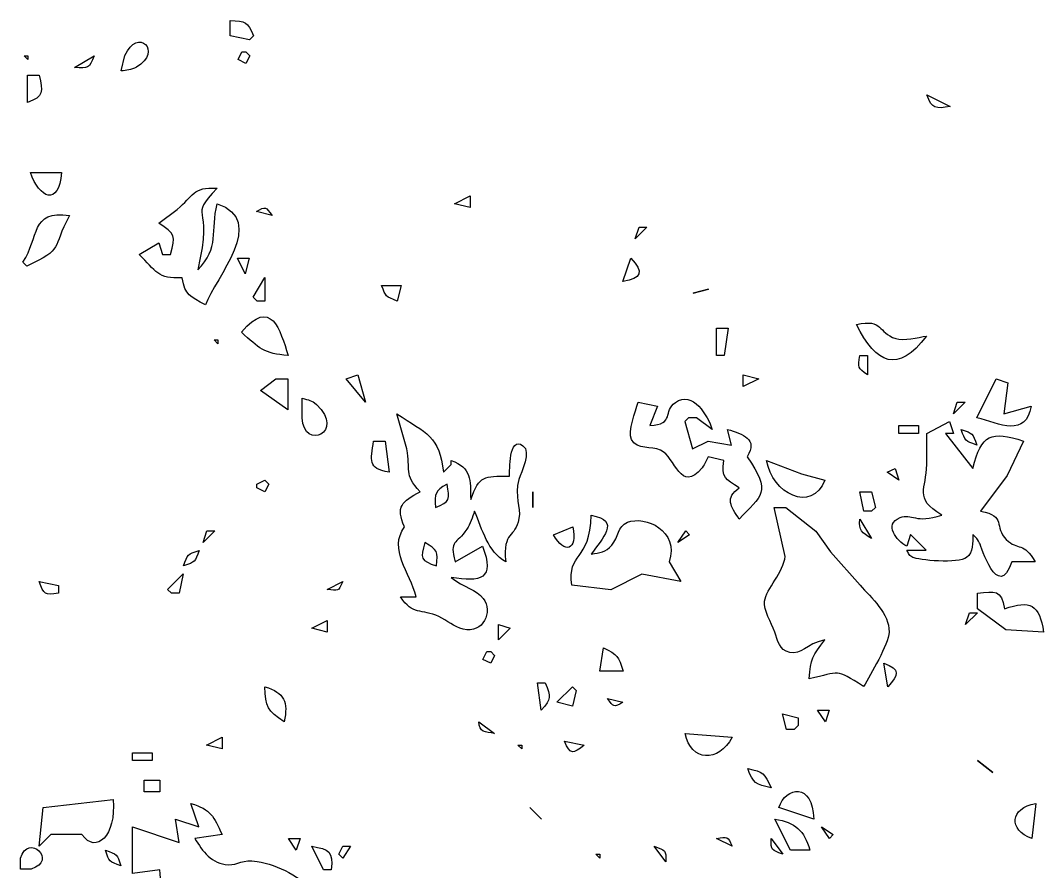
# Model space of a CAD drawing. Header units: centimetres. Extents: x -10.8 to 7.5, y -7.5 to 7.5.
# Drawn here: x -4.4 to -2.58, y 2.501 to 4.022 of the extents above; entities that cross this region are included whole.
import ezdxf

# ---------------------------------------------------------------- set-up
doc = ezdxf.new("R2010")
doc.units = ezdxf.units.CM
doc.header["$MEASUREMENT"] = 0
doc.layers.add('Layer 1', color=7, linetype='Continuous')

msp = doc.modelspace()

# ---------------------------------------------------------------- linework, layer by layer
at = {"layer": 'Layer 1'}
for points, knots in [([(-4.19292, 3.93873), (-4.14427, 3.96608), (-4.19111, 4.0118), (-4.21331, 3.95905), (-4.21331, 3.95905), (-4.21331, 3.95905), (-4.22034, 3.93163), (-4.22034, 3.93163), (-4.22034, 3.93163), (-4.20997, 3.9333), (-4.20273, 3.93323), (-4.19292, 3.93873)], [0, 0, 0, 0, 0.25, 0.25, 0.25, 0.25, 0.5, 0.5, 0.5, 0.5, 1, 1, 1, 1]), ([(-4.02528, 4.02211), (-4.02528, 4.02211), (-4.02528, 3.99427), (-4.02528, 3.99427), (-4.02528, 3.99427), (-4.02528, 3.99427), (-3.99048, 3.98731), (-3.99048, 3.98731), (-3.99048, 3.98731), (-3.99048, 3.98731), (-3.98352, 3.99427), (-3.98352, 3.99427), (-3.98352, 3.99427), (-3.99403, 4.02051), (-3.99779, 4.01995), (-4.02528, 4.02211)], [0, 0, 0, 0, 0.2, 0.2, 0.2, 0.2, 0.4, 0.4, 0.4, 0.4, 0.6, 0.6, 0.6, 0.6, 1, 1, 1, 1]), ([(-4.39373, 3.95892), (-4.39373, 3.95892), (-4.38677, 3.95196), (-4.38677, 3.95196), (-4.38677, 3.95196), (-4.38677, 3.95196), (-4.38677, 3.95892), (-4.38677, 3.95892), (-4.38677, 3.95892), (-4.38677, 3.95892), (-4.39373, 3.95892), (-4.39373, 3.95892)], [0, 0, 0, 0, 0.25, 0.25, 0.25, 0.25, 0.5, 0.5, 0.5, 0.5, 1, 1, 1, 1]), ([(-4.30326, 3.93805), (-4.27925, 3.93617), (-4.27688, 3.93596), (-4.26846, 3.95893), (-4.26846, 3.95893), (-4.26846, 3.95893), (-4.30326, 3.93805), (-4.30326, 3.93805)], [0, 0, 0, 0, 0.3333333, 0.3333333, 0.3333333, 0.3333333, 1, 1, 1, 1]), ([(-4.00406, 3.96588), (-4.00406, 3.96588), (-4.01102, 3.95196), (-4.01102, 3.95196), (-4.01102, 3.95196), (-4.01102, 3.95196), (-3.9971, 3.945), (-3.9971, 3.945), (-3.9971, 3.945), (-3.9971, 3.945), (-3.99014, 3.95892), (-3.99014, 3.95892), (-3.99014, 3.95892), (-3.99014, 3.95892), (-3.9971, 3.96588), (-3.9971, 3.96588), (-3.9971, 3.96588), (-3.9971, 3.96588), (-4.00406, 3.96588), (-4.00406, 3.96588)], [0, 0, 0, 0, 0.1666667, 0.1666667, 0.1666667, 0.1666667, 0.3333333, 0.3333333, 0.3333333, 0.3333333, 0.5, 0.5, 0.5, 0.5, 0.6666667, 0.6666667, 0.6666667, 0.6666667, 1, 1, 1, 1]), ([(-4.38747, 3.92403), (-4.38747, 3.92403), (-4.38747, 3.87531), (-4.38747, 3.87531), (-4.38747, 3.87531), (-4.35761, 3.88582), (-4.36054, 3.89535), (-4.36659, 3.92403), (-4.36659, 3.92403), (-4.36659, 3.92403), (-4.38747, 3.92403), (-4.38747, 3.92403)], [0, 0, 0, 0, 0.25, 0.25, 0.25, 0.25, 0.5, 0.5, 0.5, 0.5, 1, 1, 1, 1]), ([(-2.77981, 3.88923), (-2.77041, 3.86334), (-2.76408, 3.86383), (-2.73805, 3.86835), (-2.73805, 3.86835), (-2.73805, 3.86835), (-2.77981, 3.88923), (-2.77981, 3.88923)], [0, 0, 0, 0, 0.3333333, 0.3333333, 0.3333333, 0.3333333, 1, 1, 1, 1]), ([(-4.38242, 3.75), (-4.3662, 3.70379), (-4.33175, 3.68917), (-4.32674, 3.75), (-4.32674, 3.75), (-4.32674, 3.75), (-4.38242, 3.75), (-4.38242, 3.75)], [0, 0, 0, 0, 0.3333333, 0.3333333, 0.3333333, 0.3333333, 1, 1, 1, 1]), ([(-4.11975, 3.68409), (-4.11975, 3.68409), (-4.15288, 3.65952), (-4.15288, 3.65952), (-4.15288, 3.65952), (-4.12351, 3.64052), (-4.12198, 3.63746), (-4.132, 3.60384), (-4.132, 3.60384), (-4.132, 3.60384), (-4.14592, 3.60385), (-4.14592, 3.60385), (-4.14592, 3.60385), (-4.14592, 3.60385), (-4.15288, 3.62473), (-4.15288, 3.62473), (-4.15288, 3.62473), (-4.15288, 3.62473), (-4.18768, 3.60385), (-4.18768, 3.60385), (-4.18768, 3.60385), (-4.15831, 3.57392), (-4.15434, 3.55931), (-4.11113, 3.56209), (-4.11113, 3.56209), (-4.1057, 3.53015), (-4.09686, 3.52868), (-4.06937, 3.51337), (-4.06937, 3.51337), (-4.05121, 3.56209), (-3.95802, 3.66502), (-4.04849, 3.69431), (-4.04849, 3.69431), (-4.06032, 3.64511), (-4.04348, 3.61629), (-4.08329, 3.576), (-4.08329, 3.576), (-4.05343, 3.70099), (-4.10312, 3.66459), (-4.04849, 3.72215), (-4.04849, 3.72215), (-4.09282, 3.72472), (-4.09066, 3.70844), (-4.11975, 3.68408), (-4.11975, 3.68408), (-4.11975, 3.68408), (-4.11975, 3.68409), (-4.11975, 3.68409)], [0, 0, 0, 0, 0.0769231, 0.0769231, 0.0769231, 0.0769231, 0.1538462, 0.1538462, 0.1538462, 0.1538462, 0.2307692, 0.2307692, 0.2307692, 0.2307692, 0.3076923, 0.3076923, 0.3076923, 0.3076923, 0.3846154, 0.3846154, 0.3846154, 0.3846154, 0.4615385, 0.4615385, 0.4615385, 0.4615385, 0.5384615, 0.5384615, 0.5384615, 0.5384615, 0.6153846, 0.6153846, 0.6153846, 0.6153846, 0.6923077, 0.6923077, 0.6923077, 0.6923077, 0.7692308, 0.7692308, 0.7692308, 0.7692308, 0.8461538, 0.8461538, 0.8461538, 0.8461538, 1, 1, 1, 1]), ([(-3.6239, 3.69432), (-3.6239, 3.69432), (-3.59606, 3.68736), (-3.59606, 3.68736), (-3.59606, 3.68736), (-3.59606, 3.68736), (-3.59606, 3.70824), (-3.59606, 3.70824), (-3.59606, 3.70824), (-3.59606, 3.70824), (-3.6239, 3.69432), (-3.6239, 3.69432)], [0, 0, 0, 0, 0.25, 0.25, 0.25, 0.25, 0.5, 0.5, 0.5, 0.5, 1, 1, 1, 1]), ([(-4.39568, 3.58993), (-4.39568, 3.58993), (-4.38872, 3.58297), (-4.38872, 3.58297), (-4.38872, 3.58297), (-4.32059, 3.61422), (-4.34592, 3.61262), (-4.31217, 3.67344), (-4.31217, 3.67344), (-4.38281, 3.68325), (-4.36625, 3.63356), (-4.39568, 3.58993)], [0, 0, 0, 0, 0.25, 0.25, 0.25, 0.25, 0.5, 0.5, 0.5, 0.5, 1, 1, 1, 1]), ([(-3.97822, 3.6804), (-3.97822, 3.6804), (-3.95038, 3.67344), (-3.95038, 3.67344), (-3.95038, 3.67344), (-3.96145, 3.68917), (-3.96138, 3.69007), (-3.97822, 3.6804)], [0, 0, 0, 0, 0.3333333, 0.3333333, 0.3333333, 0.3333333, 1, 1, 1, 1]), ([(-3.29428, 3.65272), (-3.29428, 3.65272), (-3.30124, 3.63184), (-3.30124, 3.63184), (-3.30124, 3.63184), (-3.30124, 3.63184), (-3.28036, 3.65272), (-3.28036, 3.65272), (-3.28036, 3.65272), (-3.28036, 3.65272), (-3.29428, 3.65272), (-3.29428, 3.65272)], [0, 0, 0, 0, 0.25, 0.25, 0.25, 0.25, 0.5, 0.5, 0.5, 0.5, 1, 1, 1, 1]), ([(-4.01204, 3.59707), (-4.01204, 3.59707), (-3.99812, 3.56923), (-3.99812, 3.56923), (-3.99812, 3.56923), (-3.99812, 3.56923), (-3.99116, 3.59707), (-3.99116, 3.59707), (-3.99116, 3.59707), (-3.99116, 3.59707), (-4.01204, 3.59707), (-4.01204, 3.59707)], [0, 0, 0, 0, 0.25, 0.25, 0.25, 0.25, 0.5, 0.5, 0.5, 0.5, 1, 1, 1, 1]), ([(-3.32305, 3.55531), (-3.28957, 3.56123), (-3.28512, 3.57194), (-3.30913, 3.59707), (-3.30913, 3.59707), (-3.30913, 3.59707), (-3.32305, 3.55531), (-3.32305, 3.55531)], [0, 0, 0, 0, 0.3333333, 0.3333333, 0.3333333, 0.3333333, 1, 1, 1, 1]), ([(-3.98408, 3.52747), (-3.98408, 3.52747), (-3.97712, 3.52051), (-3.97712, 3.52051), (-3.97712, 3.52051), (-3.97712, 3.52051), (-3.96321, 3.52051), (-3.96321, 3.52051), (-3.96321, 3.52051), (-3.96321, 3.52051), (-3.96321, 3.56227), (-3.96321, 3.56227), (-3.96321, 3.56227), (-3.96321, 3.56227), (-3.98409, 3.52747), (-3.98409, 3.52747), (-3.98409, 3.52747), (-3.98409, 3.52747), (-3.98408, 3.52747), (-3.98408, 3.52747)], [0, 0, 0, 0, 0.1666667, 0.1666667, 0.1666667, 0.1666667, 0.3333333, 0.3333333, 0.3333333, 0.3333333, 0.5, 0.5, 0.5, 0.5, 0.6666667, 0.6666667, 0.6666667, 0.6666667, 1, 1, 1, 1]), ([(-3.75448, 3.54835), (-3.74696, 3.5274), (-3.74724, 3.52879), (-3.72664, 3.52051), (-3.72664, 3.52051), (-3.72664, 3.52051), (-3.71968, 3.54835), (-3.71968, 3.54835), (-3.71968, 3.54835), (-3.71968, 3.54835), (-3.75448, 3.54835), (-3.75448, 3.54835)], [0, 0, 0, 0, 0.25, 0.25, 0.25, 0.25, 0.5, 0.5, 0.5, 0.5, 1, 1, 1, 1]), ([(-3.19772, 3.53443), (-3.19772, 3.53443), (-3.16988, 3.54139), (-3.16988, 3.54139), (-3.16988, 3.54139), (-3.16988, 3.54139), (-3.19772, 3.53443), (-3.19772, 3.53443)], [0, 0, 0, 0, 0.3333333, 0.3333333, 0.3333333, 0.3333333, 1, 1, 1, 1]), ([(-4.00508, 3.46484), (-3.97341, 3.43617), (-3.96492, 3.42621), (-3.92157, 3.42308), (-3.92157, 3.42308), (-3.93598, 3.46922), (-3.95129, 3.52775), (-4.00508, 3.46484)], [0, 0, 0, 0, 0.3333333, 0.3333333, 0.3333333, 0.3333333, 1, 1, 1, 1]), ([(-2.83531, 3.45329), (-2.86844, 3.46463), (-2.85661, 3.48878), (-2.90553, 3.47876), (-2.90553, 3.47876), (-2.87011, 3.40729), (-2.83176, 3.38996), (-2.78027, 3.45788), (-2.78027, 3.45788), (-2.79565, 3.45558), (-2.82126, 3.44848), (-2.83532, 3.45329), (-2.83532, 3.45329), (-2.83532, 3.45329), (-2.83531, 3.45329), (-2.83531, 3.45329)], [0, 0, 0, 0, 0.2, 0.2, 0.2, 0.2, 0.4, 0.4, 0.4, 0.4, 0.6, 0.6, 0.6, 0.6, 1, 1, 1, 1]), ([(-3.15601, 3.4718), (-3.15601, 3.4718), (-3.15601, 3.42308), (-3.15601, 3.42308), (-3.15601, 3.42308), (-3.15601, 3.42308), (-3.14209, 3.42308), (-3.14209, 3.42308), (-3.14209, 3.42308), (-3.14209, 3.42308), (-3.13513, 3.4718), (-3.13513, 3.4718), (-3.13513, 3.4718), (-3.13513, 3.4718), (-3.15601, 3.4718), (-3.15601, 3.4718)], [0, 0, 0, 0, 0.2, 0.2, 0.2, 0.2, 0.4, 0.4, 0.4, 0.4, 0.6, 0.6, 0.6, 0.6, 1, 1, 1, 1]), ([(-4.05399, 3.45092), (-4.05399, 3.45092), (-4.04703, 3.44396), (-4.04703, 3.44396), (-4.04703, 3.44396), (-4.04703, 3.44396), (-4.04703, 3.45092), (-4.04703, 3.45092), (-4.04703, 3.45092), (-4.04703, 3.45092), (-4.05399, 3.45092), (-4.05399, 3.45092)], [0, 0, 0, 0, 0.25, 0.25, 0.25, 0.25, 0.5, 0.5, 0.5, 0.5, 1, 1, 1, 1]), ([(-2.89979, 3.42308), (-2.90271, 3.40109), (-2.90431, 3.40109), (-2.88587, 3.38828), (-2.88587, 3.38828), (-2.88587, 3.38828), (-2.88587, 3.42308), (-2.88587, 3.42308), (-2.88587, 3.42308), (-2.88587, 3.42308), (-2.89979, 3.42308), (-2.89979, 3.42308)], [0, 0, 0, 0, 0.25, 0.25, 0.25, 0.25, 0.5, 0.5, 0.5, 0.5, 1, 1, 1, 1]), ([(-3.81794, 3.38141), (-3.81794, 3.38141), (-3.78314, 3.33965), (-3.78314, 3.33965), (-3.78314, 3.33965), (-3.78314, 3.33965), (-3.79706, 3.38837), (-3.79706, 3.38837), (-3.79706, 3.38837), (-3.79706, 3.38837), (-3.81794, 3.38141), (-3.81794, 3.38141)], [0, 0, 0, 0, 0.25, 0.25, 0.25, 0.25, 0.5, 0.5, 0.5, 0.5, 1, 1, 1, 1]), ([(-3.10808, 3.38837), (-3.10808, 3.38837), (-3.10808, 3.36749), (-3.10808, 3.36749), (-3.10808, 3.36749), (-3.10808, 3.36749), (-3.08024, 3.38141), (-3.08024, 3.38141), (-3.08024, 3.38141), (-3.08024, 3.38141), (-3.10808, 3.38837), (-3.10808, 3.38837)], [0, 0, 0, 0, 0.25, 0.25, 0.25, 0.25, 0.5, 0.5, 0.5, 0.5, 1, 1, 1, 1]), ([(-3.94326, 3.38141), (-3.94326, 3.38141), (-3.9711, 3.36053), (-3.9711, 3.36053), (-3.9711, 3.36053), (-3.9711, 3.36053), (-3.92238, 3.32573), (-3.92238, 3.32573), (-3.92238, 3.32573), (-3.92238, 3.32573), (-3.92238, 3.38141), (-3.92238, 3.38141), (-3.92238, 3.38141), (-3.92238, 3.38141), (-3.94326, 3.38141), (-3.94326, 3.38141)], [0, 0, 0, 0, 0.2, 0.2, 0.2, 0.2, 0.4, 0.4, 0.4, 0.4, 0.6, 0.6, 0.6, 0.6, 1, 1, 1, 1]), ([(-2.65579, 3.38141), (-2.65579, 3.38141), (-2.69059, 3.31182), (-2.69059, 3.31182), (-2.69059, 3.31182), (-2.64939, 3.30089), (-2.60283, 3.27647), (-2.59316, 3.3327), (-2.59316, 3.3327), (-2.59316, 3.3327), (-2.64188, 3.31878), (-2.64188, 3.31878), (-2.64188, 3.31878), (-2.64188, 3.31878), (-2.63492, 3.37446), (-2.63492, 3.37446), (-2.63492, 3.37446), (-2.63492, 3.37446), (-2.6558, 3.38142), (-2.6558, 3.38142), (-2.6558, 3.38142), (-2.6558, 3.38142), (-2.65579, 3.38141), (-2.65579, 3.38141)], [0, 0, 0, 0, 0.1428571, 0.1428571, 0.1428571, 0.1428571, 0.2857143, 0.2857143, 0.2857143, 0.2857143, 0.4285714, 0.4285714, 0.4285714, 0.4285714, 0.5714286, 0.5714286, 0.5714286, 0.5714286, 0.7142857, 0.7142857, 0.7142857, 0.7142857, 1, 1, 1, 1]), ([(-3.22929, 3.33938), (-3.25177, 3.3231), (-3.22971, 3.30041), (-3.27515, 3.2979), (-3.27515, 3.2979), (-3.27515, 3.2979), (-3.26123, 3.3327), (-3.26123, 3.3327), (-3.26123, 3.3327), (-3.26123, 3.3327), (-3.29603, 3.33966), (-3.29603, 3.33966), (-3.29603, 3.33966), (-3.30021, 3.32344), (-3.31503, 3.28705), (-3.30779, 3.27306), (-3.30779, 3.27306), (-3.29749, 3.25323), (-3.27223, 3.26179), (-3.25573, 3.25406), (-3.25573, 3.25406), (-3.22908, 3.24153), (-3.22024, 3.17507), (-3.18147, 3.22239), (-3.18147, 3.22239), (-3.17521, 3.23005), (-3.17458, 3.2345), (-3.17075, 3.24222), (-3.17075, 3.24222), (-3.17075, 3.24222), (-3.14291, 3.23526), (-3.14291, 3.23526), (-3.14291, 3.23526), (-3.14681, 3.20429), (-3.14047, 3.20255), (-3.11507, 3.18654), (-3.11507, 3.18654), (-3.14096, 3.16845), (-3.13052, 3.15327), (-3.11507, 3.13086), (-3.11507, 3.13086), (-3.07568, 3.17234), (-3.05619, 3.17846), (-3.10115, 3.24221), (-3.10115, 3.24221), (-3.08062, 3.27402), (-3.10881, 3.28278), (-3.13595, 3.29093), (-3.13595, 3.29093), (-3.13595, 3.29093), (-3.12899, 3.26309), (-3.12899, 3.26309), (-3.12899, 3.26309), (-3.12899, 3.26309), (-3.17075, 3.27005), (-3.17075, 3.27005), (-3.17075, 3.27005), (-3.17075, 3.27005), (-3.19859, 3.25613), (-3.19859, 3.25613), (-3.19859, 3.25613), (-3.19859, 3.25613), (-3.21251, 3.30485), (-3.21251, 3.30485), (-3.21251, 3.30485), (-3.21251, 3.30485), (-3.20555, 3.31181), (-3.20555, 3.31181), (-3.20555, 3.31181), (-3.20555, 3.31181), (-3.19165, 3.31182), (-3.19165, 3.31182), (-3.19165, 3.31182), (-3.19165, 3.31182), (-3.16381, 3.29094), (-3.16381, 3.29094), (-3.16381, 3.29094), (-3.17063, 3.31467), (-3.19826, 3.36186), (-3.2293, 3.33938), (-3.2293, 3.33938), (-3.2293, 3.33938), (-3.22929, 3.33938), (-3.22929, 3.33938)], [0, 0, 0, 0, 0.0454545, 0.0454545, 0.0454545, 0.0454545, 0.0909091, 0.0909091, 0.0909091, 0.0909091, 0.1363636, 0.1363636, 0.1363636, 0.1363636, 0.1818182, 0.1818182, 0.1818182, 0.1818182, 0.2272727, 0.2272727, 0.2272727, 0.2272727, 0.2727273, 0.2727273, 0.2727273, 0.2727273, 0.3181818, 0.3181818, 0.3181818, 0.3181818, 0.3636364, 0.3636364, 0.3636364, 0.3636364, 0.4090909, 0.4090909, 0.4090909, 0.4090909, 0.4545455, 0.4545455, 0.4545455, 0.4545455, 0.5, 0.5, 0.5, 0.5, 0.5454545, 0.5454545, 0.5454545, 0.5454545, 0.5909091, 0.5909091, 0.5909091, 0.5909091, 0.6363636, 0.6363636, 0.6363636, 0.6363636, 0.6818182, 0.6818182, 0.6818182, 0.6818182, 0.7272727, 0.7272727, 0.7272727, 0.7272727, 0.7727273, 0.7727273, 0.7727273, 0.7727273, 0.8181818, 0.8181818, 0.8181818, 0.8181818, 0.8636364, 0.8636364, 0.8636364, 0.8636364, 0.9090909, 0.9090909, 0.9090909, 0.9090909, 1, 1, 1, 1]), ([(-3.89621, 3.31196), (-3.89412, 3.25176), (-3.81771, 3.28628), (-3.87109, 3.33555), (-3.87109, 3.33555), (-3.88, 3.34369), (-3.88431, 3.34327), (-3.89621, 3.34662), (-3.89621, 3.34662), (-3.89621, 3.34662), (-3.89621, 3.31196), (-3.89621, 3.31196)], [0, 0, 0, 0, 0.25, 0.25, 0.25, 0.25, 0.5, 0.5, 0.5, 0.5, 1, 1, 1, 1]), ([(-2.72532, 3.33966), (-2.72532, 3.33966), (-2.73228, 3.31878), (-2.73228, 3.31878), (-2.73228, 3.31878), (-2.73228, 3.31878), (-2.7114, 3.33966), (-2.7114, 3.33966), (-2.7114, 3.33966), (-2.7114, 3.33966), (-2.72532, 3.33966), (-2.72532, 3.33966)], [0, 0, 0, 0, 0.25, 0.25, 0.25, 0.25, 0.5, 0.5, 0.5, 0.5, 1, 1, 1, 1]), ([(-3.70958, 3.25615), (-3.70151, 3.21794), (-3.71605, 3.2121), (-3.68571, 3.1796), (-3.68571, 3.1796), (-3.718, 3.16164), (-3.72983, 3.15336), (-3.71355, 3.11697), (-3.71355, 3.11697), (-3.74313, 3.07612), (-3.70311, 3.03548), (-3.69267, 2.99171), (-3.69267, 2.99171), (-3.69267, 2.99171), (-3.7205, 2.99169), (-3.7205, 2.99169), (-3.7205, 2.99169), (-3.69955, 2.95842), (-3.68306, 2.97053), (-3.65209, 2.95641), (-3.65209, 2.95641), (-3.63775, 2.94987), (-3.62453, 2.93748), (-3.60894, 2.93393), (-3.60894, 2.93393), (-3.57205, 2.92558), (-3.55528, 2.96518), (-3.57282, 2.98898), (-3.57282, 2.98898), (-3.58444, 3.00485), (-3.60741, 3.00805), (-3.63003, 3.02649), (-3.63003, 3.02649), (-3.57818, 3.01772), (-3.55048, 3.02308), (-3.57435, 3.08217), (-3.57435, 3.08217), (-3.57435, 3.08217), (-3.62307, 3.05433), (-3.62307, 3.05433), (-3.62307, 3.05433), (-3.63386, 3.09463), (-3.62063, 3.08439), (-3.60198, 3.11258), (-3.60198, 3.11258), (-3.59593, 3.12177), (-3.59217, 3.13443), (-3.58827, 3.1448), (-3.58827, 3.1448), (-3.57407, 3.11132), (-3.56503, 3.07326), (-3.53259, 3.05433), (-3.53259, 3.05433), (-3.53816, 3.11042), (-3.51526, 3.0965), (-3.50893, 3.13151), (-3.50893, 3.13151), (-3.50489, 3.1535), (-3.5177, 3.17006), (-3.50893, 3.20166), (-3.50893, 3.20166), (-3.50503, 3.21565), (-3.48624, 3.25093), (-3.50183, 3.26193), (-3.50183, 3.26193), (-3.52744, 3.27996), (-3.52563, 3.21635), (-3.52563, 3.20744), (-3.52563, 3.20744), (-3.57309, 3.20695), (-3.57845, 3.20967), (-3.59522, 3.16568), (-3.59522, 3.16568), (-3.59599, 3.20041), (-3.59334, 3.22275), (-3.63002, 3.23527), (-3.63002, 3.23527), (-3.63002, 3.23527), (-3.63002, 3.22831), (-3.63002, 3.22831), (-3.63002, 3.22831), (-3.63002, 3.22831), (-3.64394, 3.21439), (-3.64394, 3.21439), (-3.64394, 3.21439), (-3.65048, 3.27863), (-3.67477, 3.28461), (-3.72745, 3.31878), (-3.72745, 3.31878), (-3.72745, 3.31878), (-3.70956, 3.25615), (-3.70956, 3.25615), (-3.70956, 3.25615), (-3.70956, 3.25615), (-3.70958, 3.25615), (-3.70958, 3.25615)], [0, 0, 0, 0, 0.04, 0.04, 0.04, 0.04, 0.08, 0.08, 0.08, 0.08, 0.12, 0.12, 0.12, 0.12, 0.16, 0.16, 0.16, 0.16, 0.2, 0.2, 0.2, 0.2, 0.24, 0.24, 0.24, 0.24, 0.28, 0.28, 0.28, 0.28, 0.32, 0.32, 0.32, 0.32, 0.36, 0.36, 0.36, 0.36, 0.4, 0.4, 0.4, 0.4, 0.44, 0.44, 0.44, 0.44, 0.48, 0.48, 0.48, 0.48, 0.52, 0.52, 0.52, 0.52, 0.56, 0.56, 0.56, 0.56, 0.6, 0.6, 0.6, 0.6, 0.64, 0.64, 0.64, 0.64, 0.68, 0.68, 0.68, 0.68, 0.72, 0.72, 0.72, 0.72, 0.76, 0.76, 0.76, 0.76, 0.8, 0.8, 0.8, 0.8, 0.84, 0.84, 0.84, 0.84, 0.88, 0.88, 0.88, 0.88, 0.92, 0.92, 0.92, 0.92, 1, 1, 1, 1]), ([(-2.77986, 3.28398), (-2.77986, 3.28398), (-2.77986, 3.2283), (-2.77986, 3.2283), (-2.77986, 3.2283), (-2.78014, 3.18397), (-2.80422, 3.16887), (-2.75314, 3.13783), (-2.75314, 3.13783), (-2.79998, 3.12155), (-2.80652, 3.14194), (-2.82754, 3.13331), (-2.82754, 3.13331), (-2.85754, 3.12099), (-2.83373, 3.09232), (-2.81578, 3.08216), (-2.81578, 3.08216), (-2.81578, 3.08216), (-2.80882, 3.10304), (-2.80882, 3.10304), (-2.80882, 3.10304), (-2.80882, 3.10304), (-2.78098, 3.0752), (-2.78098, 3.0752), (-2.78098, 3.0752), (-2.78098, 3.0752), (-2.81577, 3.0752), (-2.81577, 3.0752), (-2.81577, 3.0752), (-2.81257, 3.07075), (-2.81375, 3.06748), (-2.80505, 3.06205), (-2.80505, 3.06205), (-2.79572, 3.0576), (-2.72272, 3.05022), (-2.70859, 3.06205), (-2.70859, 3.06205), (-2.69648, 3.07103), (-2.69794, 3.08926), (-2.69745, 3.10304), (-2.69745, 3.10304), (-2.69293, 3.09775), (-2.69146, 3.09879), (-2.68534, 3.08759), (-2.68534, 3.08759), (-2.68297, 3.08321), (-2.65305, 2.98195), (-2.62785, 3.05432), (-2.62785, 3.05432), (-2.62785, 3.05432), (-2.58611, 3.05432), (-2.58611, 3.05432), (-2.58611, 3.05432), (-2.6065, 3.09058), (-2.61722, 3.07408), (-2.63768, 3.0942), (-2.63768, 3.0942), (-2.66072, 3.11696), (-2.63677, 3.13672), (-2.68354, 3.14479), (-2.68354, 3.14479), (-2.68354, 3.14479), (-2.63601, 3.20889), (-2.63601, 3.20889), (-2.63601, 3.20889), (-2.63601, 3.20889), (-2.60699, 3.27006), (-2.60699, 3.27006), (-2.60699, 3.27006), (-2.66482, 3.28906), (-2.68208, 3.28266), (-2.69746, 3.22134), (-2.69746, 3.22134), (-2.69746, 3.22134), (-2.74618, 3.28397), (-2.74618, 3.28397), (-2.74618, 3.28397), (-2.74618, 3.28397), (-2.73226, 3.28398), (-2.73226, 3.28398), (-2.73226, 3.28398), (-2.73226, 3.28398), (-2.73922, 3.30486), (-2.73922, 3.30486), (-2.73922, 3.30486), (-2.73922, 3.30486), (-2.77986, 3.28398), (-2.77986, 3.28398)], [0, 0, 0, 0, 0.0434783, 0.0434783, 0.0434783, 0.0434783, 0.0869565, 0.0869565, 0.0869565, 0.0869565, 0.1304348, 0.1304348, 0.1304348, 0.1304348, 0.173913, 0.173913, 0.173913, 0.173913, 0.2173913, 0.2173913, 0.2173913, 0.2173913, 0.2608696, 0.2608696, 0.2608696, 0.2608696, 0.3043478, 0.3043478, 0.3043478, 0.3043478, 0.3478261, 0.3478261, 0.3478261, 0.3478261, 0.3913043, 0.3913043, 0.3913043, 0.3913043, 0.4347826, 0.4347826, 0.4347826, 0.4347826, 0.4782609, 0.4782609, 0.4782609, 0.4782609, 0.5217391, 0.5217391, 0.5217391, 0.5217391, 0.5652174, 0.5652174, 0.5652174, 0.5652174, 0.6086957, 0.6086957, 0.6086957, 0.6086957, 0.6521739, 0.6521739, 0.6521739, 0.6521739, 0.6956522, 0.6956522, 0.6956522, 0.6956522, 0.7391304, 0.7391304, 0.7391304, 0.7391304, 0.7826087, 0.7826087, 0.7826087, 0.7826087, 0.826087, 0.826087, 0.826087, 0.826087, 0.8695652, 0.8695652, 0.8695652, 0.8695652, 0.9130435, 0.9130435, 0.9130435, 0.9130435, 1, 1, 1, 1]), ([(-2.82969, 3.2979), (-2.82969, 3.2979), (-2.82969, 3.28398), (-2.82969, 3.28398), (-2.82969, 3.28398), (-2.82969, 3.28398), (-2.79489, 3.28398), (-2.79489, 3.28398), (-2.79489, 3.28398), (-2.79489, 3.28398), (-2.79489, 3.2979), (-2.79489, 3.2979), (-2.79489, 3.2979), (-2.79489, 3.2979), (-2.82969, 3.2979), (-2.82969, 3.2979)], [0, 0, 0, 0, 0.2, 0.2, 0.2, 0.2, 0.4, 0.4, 0.4, 0.4, 0.6, 0.6, 0.6, 0.6, 1, 1, 1, 1]), ([(-2.71825, 3.29094), (-2.7108, 3.26958), (-2.71178, 3.27055), (-2.69041, 3.2631), (-2.69041, 3.2631), (-2.69786, 3.28446), (-2.69688, 3.28349), (-2.71825, 3.29094)], [0, 0, 0, 0, 0.3333333, 0.3333333, 0.3333333, 0.3333333, 1, 1, 1, 1]), ([(-3.76904, 3.27007), (-3.77322, 3.2352), (-3.78052, 3.22135), (-3.7412, 3.21439), (-3.7412, 3.21439), (-3.7412, 3.21439), (-3.74816, 3.27007), (-3.74816, 3.27007), (-3.74816, 3.27007), (-3.74816, 3.27007), (-3.76904, 3.27007), (-3.76904, 3.27007)], [0, 0, 0, 0, 0.25, 0.25, 0.25, 0.25, 0.5, 0.5, 0.5, 0.5, 1, 1, 1, 1]), ([(-3.00358, 3.21133), (-3.00358, 3.21133), (-3.06621, 3.23527), (-3.06621, 3.23527), (-3.06621, 3.23527), (-3.05633, 3.17681), (-2.98597, 3.1402), (-2.96182, 3.20047), (-2.96182, 3.20047), (-2.96182, 3.20047), (-3.00358, 3.21133), (-3.00358, 3.21133)], [0, 0, 0, 0, 0.25, 0.25, 0.25, 0.25, 0.5, 0.5, 0.5, 0.5, 1, 1, 1, 1]), ([(-2.85055, 3.21439), (-2.85055, 3.21439), (-2.82967, 3.20047), (-2.82967, 3.20047), (-2.82967, 3.20047), (-2.82967, 3.20047), (-2.83663, 3.22135), (-2.83663, 3.22135), (-2.83663, 3.22135), (-2.83663, 3.22135), (-2.85055, 3.21439), (-2.85055, 3.21439)], [0, 0, 0, 0, 0.25, 0.25, 0.25, 0.25, 0.5, 0.5, 0.5, 0.5, 1, 1, 1, 1]), ([(-3.97723, 3.19335), (-3.97723, 3.19335), (-3.97723, 3.18639), (-3.97723, 3.18639), (-3.97723, 3.18639), (-3.97723, 3.18639), (-3.96331, 3.17943), (-3.96331, 3.17943), (-3.96331, 3.17943), (-3.96331, 3.17943), (-3.95635, 3.19335), (-3.95635, 3.19335), (-3.95635, 3.19335), (-3.95635, 3.19335), (-3.96331, 3.20031), (-3.96331, 3.20031), (-3.96331, 3.20031), (-3.96331, 3.20031), (-3.97723, 3.19335), (-3.97723, 3.19335)], [0, 0, 0, 0, 0.1666667, 0.1666667, 0.1666667, 0.1666667, 0.3333333, 0.3333333, 0.3333333, 0.3333333, 0.5, 0.5, 0.5, 0.5, 0.6666667, 0.6666667, 0.6666667, 0.6666667, 1, 1, 1, 1]), ([(-3.63743, 3.19334), (-3.63291, 3.16648), (-3.63151, 3.16105), (-3.65831, 3.15158), (-3.65831, 3.15158), (-3.6588, 3.17747), (-3.65998, 3.17984), (-3.63743, 3.19334)], [0, 0, 0, 0, 0.3333333, 0.3333333, 0.3333333, 0.3333333, 1, 1, 1, 1]), ([(-3.48415, 3.15158), (-3.48415, 3.15158), (-3.48415, 3.17942), (-3.48415, 3.17942), (-3.48415, 3.17942), (-3.48415, 3.17942), (-3.48415, 3.15158), (-3.48415, 3.15158)], [0, 0, 0, 0, 0.3333333, 0.3333333, 0.3333333, 0.3333333, 1, 1, 1, 1]), ([(-2.89956, 3.17942), (-2.89956, 3.17942), (-2.8926, 3.14462), (-2.8926, 3.14462), (-2.8926, 3.14462), (-2.8926, 3.14462), (-2.87868, 3.14462), (-2.87868, 3.14462), (-2.87868, 3.14462), (-2.87868, 3.14462), (-2.87172, 3.15158), (-2.87172, 3.15158), (-2.87172, 3.15158), (-2.87172, 3.15158), (-2.87868, 3.17942), (-2.87868, 3.17942), (-2.87868, 3.17942), (-2.87868, 3.17942), (-2.89956, 3.17942), (-2.89956, 3.17942)], [0, 0, 0, 0, 0.1666667, 0.1666667, 0.1666667, 0.1666667, 0.3333333, 0.3333333, 0.3333333, 0.3333333, 0.5, 0.5, 0.5, 0.5, 0.6666667, 0.6666667, 0.6666667, 0.6666667, 1, 1, 1, 1]), ([(-3.05275, 3.15158), (-3.05275, 3.15158), (-3.03299, 3.06403), (-3.03299, 3.06403), (-3.03299, 3.06403), (-3.03522, 3.03703), (-3.0673, 3.00494), (-3.06967, 2.98427), (-3.06967, 2.98427), (-3.07169, 2.9668), (-3.05784, 2.94606), (-3.05178, 2.92887), (-3.05178, 2.92887), (-3.04628, 2.91342), (-3.04399, 2.89714), (-3.02478, 2.89226), (-3.02478, 2.89226), (-3.0046, 2.88718), (-2.99583, 2.90736), (-2.96228, 2.91495), (-2.96228, 2.91495), (-2.98378, 2.88593), (-2.98754, 2.88147), (-2.99012, 2.84536), (-2.99012, 2.84536), (-2.93354, 2.85733), (-2.94474, 2.8645), (-2.89269, 2.83144), (-2.89269, 2.83144), (-2.88058, 2.85357), (-2.84808, 2.90584), (-2.84731, 2.92887), (-2.84731, 2.92887), (-2.84627, 2.9613), (-2.87904, 2.99046), (-2.89902, 3.01238), (-2.89902, 3.01238), (-2.89902, 3.01238), (-2.95219, 3.07216), (-2.95219, 3.07216), (-2.95219, 3.07216), (-2.95219, 3.07216), (-2.97829, 3.10884), (-2.97829, 3.10884), (-2.97829, 3.10884), (-2.97829, 3.10884), (-3.03188, 3.15157), (-3.03188, 3.15157), (-3.03188, 3.15157), (-3.03188, 3.15157), (-3.05275, 3.15159), (-3.05275, 3.15159), (-3.05275, 3.15159), (-3.05275, 3.15159), (-3.05275, 3.15158), (-3.05275, 3.15158)], [0, 0, 0, 0, 0.0666667, 0.0666667, 0.0666667, 0.0666667, 0.1333333, 0.1333333, 0.1333333, 0.1333333, 0.2, 0.2, 0.2, 0.2, 0.2666667, 0.2666667, 0.2666667, 0.2666667, 0.3333333, 0.3333333, 0.3333333, 0.3333333, 0.4, 0.4, 0.4, 0.4, 0.4666667, 0.4666667, 0.4666667, 0.4666667, 0.5333333, 0.5333333, 0.5333333, 0.5333333, 0.6, 0.6, 0.6, 0.6, 0.6666667, 0.6666667, 0.6666667, 0.6666667, 0.7333333, 0.7333333, 0.7333333, 0.7333333, 0.8, 0.8, 0.8, 0.8, 0.8666667, 0.8666667, 0.8666667, 0.8666667, 1, 1, 1, 1]), ([(-3.37968, 3.13766), (-3.38184, 3.05408), (-3.42304, 3.07162), (-3.41448, 3.0124), (-3.41448, 3.0124), (-3.41448, 3.0124), (-3.34489, 3.00398), (-3.34489, 3.00398), (-3.34489, 3.00398), (-3.34489, 3.00398), (-3.28921, 3.0323), (-3.28921, 3.0323), (-3.28921, 3.0323), (-3.28921, 3.0323), (-3.21962, 3.01935), (-3.21962, 3.01935), (-3.21962, 3.01935), (-3.21962, 3.01935), (-3.2405, 3.05415), (-3.2405, 3.05415), (-3.2405, 3.05415), (-3.22129, 3.1101), (-3.28337, 3.1378), (-3.31504, 3.12493), (-3.31504, 3.12493), (-3.33251, 3.1179), (-3.33091, 3.09821), (-3.34302, 3.08415), (-3.34302, 3.08415), (-3.35457, 3.07079), (-3.36383, 3.07072), (-3.3797, 3.06807), (-3.3797, 3.06807), (-3.36021, 3.09667), (-3.32583, 3.12813), (-3.3797, 3.13766), (-3.3797, 3.13766), (-3.3797, 3.13766), (-3.37968, 3.13766), (-3.37968, 3.13766)], [0, 0, 0, 0, 0.0909091, 0.0909091, 0.0909091, 0.0909091, 0.1818182, 0.1818182, 0.1818182, 0.1818182, 0.2727273, 0.2727273, 0.2727273, 0.2727273, 0.3636364, 0.3636364, 0.3636364, 0.3636364, 0.4545455, 0.4545455, 0.4545455, 0.4545455, 0.5454545, 0.5454545, 0.5454545, 0.5454545, 0.6363636, 0.6363636, 0.6363636, 0.6363636, 0.7272727, 0.7272727, 0.7272727, 0.7272727, 0.8181818, 0.8181818, 0.8181818, 0.8181818, 1, 1, 1, 1]), ([(-3.44737, 3.10266), (-3.42712, 3.0671), (-3.40387, 3.07517), (-3.41257, 3.11658), (-3.41257, 3.11658), (-3.41257, 3.11658), (-3.44737, 3.10266), (-3.44737, 3.10266)], [0, 0, 0, 0, 0.3333333, 0.3333333, 0.3333333, 0.3333333, 1, 1, 1, 1]), ([(-2.87873, 3.09591), (-2.87873, 3.09591), (-2.89961, 3.13071), (-2.89961, 3.13071), (-2.89961, 3.13071), (-2.90198, 3.10921), (-2.89578, 3.10747), (-2.87873, 3.09591)], [0, 0, 0, 0, 0.3333333, 0.3333333, 0.3333333, 0.3333333, 1, 1, 1, 1]), ([(-4.06677, 3.10962), (-4.06677, 3.10962), (-4.07373, 3.08874), (-4.07373, 3.08874), (-4.07373, 3.08874), (-4.07373, 3.08874), (-4.05285, 3.10962), (-4.05285, 3.10962), (-4.05285, 3.10962), (-4.05285, 3.10962), (-4.06677, 3.10962), (-4.06677, 3.10962)], [0, 0, 0, 0, 0.25, 0.25, 0.25, 0.25, 0.5, 0.5, 0.5, 0.5, 1, 1, 1, 1]), ([(-3.22468, 3.08874), (-3.22468, 3.08874), (-3.2038, 3.10266), (-3.2038, 3.10266), (-3.2038, 3.10266), (-3.2038, 3.10266), (-3.21076, 3.10962), (-3.21076, 3.10962), (-3.21076, 3.10962), (-3.21076, 3.10962), (-3.22468, 3.08874), (-3.22468, 3.08874)], [0, 0, 0, 0, 0.25, 0.25, 0.25, 0.25, 0.5, 0.5, 0.5, 0.5, 1, 1, 1, 1]), ([(-3.6562, 3.04698), (-3.68446, 3.05624), (-3.68585, 3.06069), (-3.67708, 3.08874), (-3.67708, 3.08874), (-3.65404, 3.07538), (-3.65397, 3.07329), (-3.6562, 3.04698)], [0, 0, 0, 0, 0.3333333, 0.3333333, 0.3333333, 0.3333333, 1, 1, 1, 1]), ([(-4.10849, 3.04698), (-4.08713, 3.05443), (-4.0881, 3.05345), (-4.08065, 3.07482), (-4.08065, 3.07482), (-4.10202, 3.06737), (-4.10104, 3.06835), (-4.10849, 3.04698)], [0, 0, 0, 0, 0.3333333, 0.3333333, 0.3333333, 0.3333333, 1, 1, 1, 1]), ([(-4.137, 3.00514), (-4.137, 3.00514), (-4.13004, 2.99818), (-4.13004, 2.99818), (-4.13004, 2.99818), (-4.13004, 2.99818), (-4.11612, 2.99818), (-4.11612, 2.99818), (-4.11612, 2.99818), (-4.11612, 2.99818), (-4.10916, 3.03298), (-4.10916, 3.03298), (-4.10916, 3.03298), (-4.10916, 3.03298), (-4.137, 3.00514), (-4.137, 3.00514)], [0, 0, 0, 0, 0.2, 0.2, 0.2, 0.2, 0.4, 0.4, 0.4, 0.4, 0.6, 0.6, 0.6, 0.6, 1, 1, 1, 1]), ([(-4.36673, 3.01906), (-4.35838, 2.99547), (-4.35657, 2.99491), (-4.33193, 2.99818), (-4.33193, 2.99818), (-4.33193, 2.99818), (-4.33193, 3.0121), (-4.33193, 3.0121), (-4.33193, 3.0121), (-4.33193, 3.0121), (-4.36673, 3.01906), (-4.36673, 3.01906)], [0, 0, 0, 0, 0.25, 0.25, 0.25, 0.25, 0.5, 0.5, 0.5, 0.5, 1, 1, 1, 1]), ([(-3.85173, 3.00514), (-3.8321, 3.00229), (-3.8319, 3.00048), (-3.82389, 3.01906), (-3.82389, 3.01906), (-3.82389, 3.01906), (-3.85173, 3.00514), (-3.85173, 3.00514)], [0, 0, 0, 0, 0.3333333, 0.3333333, 0.3333333, 0.3333333, 1, 1, 1, 1]), ([(-2.68945, 2.99818), (-2.68945, 2.99818), (-2.68945, 2.97034), (-2.68945, 2.97034), (-2.68945, 2.97034), (-2.68945, 2.97034), (-2.63865, 2.93304), (-2.63865, 2.93304), (-2.63865, 2.93304), (-2.63865, 2.93304), (-2.57114, 2.92859), (-2.57114, 2.92859), (-2.57114, 2.92859), (-2.57824, 2.97863), (-2.59487, 2.98642), (-2.64073, 2.97035), (-2.64073, 2.97035), (-2.64672, 3.00501), (-2.6575, 3.00208), (-2.68945, 2.99819), (-2.68945, 2.99819), (-2.68945, 2.99819), (-2.68945, 2.99818), (-2.68945, 2.99818)], [0, 0, 0, 0, 0.1428571, 0.1428571, 0.1428571, 0.1428571, 0.2857143, 0.2857143, 0.2857143, 0.2857143, 0.4285714, 0.4285714, 0.4285714, 0.4285714, 0.5714286, 0.5714286, 0.5714286, 0.5714286, 0.7142857, 0.7142857, 0.7142857, 0.7142857, 1, 1, 1, 1]), ([(-3.87946, 2.93555), (-3.87946, 2.93555), (-3.85162, 2.92859), (-3.85162, 2.92859), (-3.85162, 2.92859), (-3.85162, 2.92859), (-3.85162, 2.94947), (-3.85162, 2.94947), (-3.85162, 2.94947), (-3.85162, 2.94947), (-3.87946, 2.93555), (-3.87946, 2.93555)], [0, 0, 0, 0, 0.25, 0.25, 0.25, 0.25, 0.5, 0.5, 0.5, 0.5, 1, 1, 1, 1]), ([(-2.70339, 2.96338), (-2.70339, 2.96338), (-2.71035, 2.9425), (-2.71035, 2.9425), (-2.71035, 2.9425), (-2.71035, 2.9425), (-2.68947, 2.96338), (-2.68947, 2.96338), (-2.68947, 2.96338), (-2.68947, 2.96338), (-2.70339, 2.96338), (-2.70339, 2.96338)], [0, 0, 0, 0, 0.25, 0.25, 0.25, 0.25, 0.5, 0.5, 0.5, 0.5, 1, 1, 1, 1]), ([(-3.54536, 2.94251), (-3.54536, 2.94251), (-3.54536, 2.91467), (-3.54536, 2.91467), (-3.54536, 2.91467), (-3.54536, 2.91467), (-3.52448, 2.93555), (-3.52448, 2.93555), (-3.52448, 2.93555), (-3.52448, 2.93555), (-3.54536, 2.94251), (-3.54536, 2.94251)], [0, 0, 0, 0, 0.25, 0.25, 0.25, 0.25, 0.5, 0.5, 0.5, 0.5, 1, 1, 1, 1]), ([(-3.35766, 2.90075), (-3.35766, 2.90075), (-3.36462, 2.85899), (-3.36462, 2.85899), (-3.36462, 2.85899), (-3.36462, 2.85899), (-3.32287, 2.85899), (-3.32287, 2.85899), (-3.32287, 2.85899), (-3.33101, 2.88592), (-3.33261, 2.88787), (-3.35767, 2.90075), (-3.35767, 2.90075), (-3.35767, 2.90075), (-3.35766, 2.90075), (-3.35766, 2.90075)], [0, 0, 0, 0, 0.2, 0.2, 0.2, 0.2, 0.4, 0.4, 0.4, 0.4, 0.6, 0.6, 0.6, 0.6, 1, 1, 1, 1]), ([(-3.5664, 2.89379), (-3.5664, 2.89379), (-3.57336, 2.87987), (-3.57336, 2.87987), (-3.57336, 2.87987), (-3.57336, 2.87987), (-3.55944, 2.87291), (-3.55944, 2.87291), (-3.55944, 2.87291), (-3.55944, 2.87291), (-3.55248, 2.88683), (-3.55248, 2.88683), (-3.55248, 2.88683), (-3.55248, 2.88683), (-3.55944, 2.89379), (-3.55944, 2.89379), (-3.55944, 2.89379), (-3.55944, 2.89379), (-3.5664, 2.89379), (-3.5664, 2.89379)], [0, 0, 0, 0, 0.1666667, 0.1666667, 0.1666667, 0.1666667, 0.3333333, 0.3333333, 0.3333333, 0.3333333, 0.5, 0.5, 0.5, 0.5, 0.6666667, 0.6666667, 0.6666667, 0.6666667, 1, 1, 1, 1]), ([(-2.85657, 2.87291), (-2.85657, 2.87291), (-2.84961, 2.83115), (-2.84961, 2.83115), (-2.84961, 2.83115), (-2.82943, 2.85224), (-2.82678, 2.86233), (-2.85657, 2.87291)], [0, 0, 0, 0, 0.3333333, 0.3333333, 0.3333333, 0.3333333, 1, 1, 1, 1]), ([(-3.96318, 2.83116), (-3.96109, 2.79553), (-3.95963, 2.78752), (-3.92838, 2.76853), (-3.92838, 2.76853), (-3.92156, 2.80423), (-3.92761, 2.81989), (-3.96318, 2.83116)], [0, 0, 0, 0, 0.3333333, 0.3333333, 0.3333333, 0.3333333, 1, 1, 1, 1]), ([(-3.47594, 2.83811), (-3.47594, 2.83811), (-3.46898, 2.78939), (-3.46898, 2.78939), (-3.46898, 2.78939), (-3.45012, 2.81027), (-3.45207, 2.81229), (-3.46202, 2.83811), (-3.46202, 2.83811), (-3.46202, 2.83811), (-3.47594, 2.83811), (-3.47594, 2.83811)], [0, 0, 0, 0, 0.25, 0.25, 0.25, 0.25, 0.5, 0.5, 0.5, 0.5, 1, 1, 1, 1]), ([(-3.44123, 2.80332), (-3.44123, 2.80332), (-3.41339, 2.79636), (-3.41339, 2.79636), (-3.41339, 2.79636), (-3.41339, 2.79636), (-3.40643, 2.8242), (-3.40643, 2.8242), (-3.40643, 2.8242), (-3.40643, 2.8242), (-3.41339, 2.83116), (-3.41339, 2.83116), (-3.41339, 2.83116), (-3.41339, 2.83116), (-3.44123, 2.80332), (-3.44123, 2.80332)], [0, 0, 0, 0, 0.2, 0.2, 0.2, 0.2, 0.4, 0.4, 0.4, 0.4, 0.6, 0.6, 0.6, 0.6, 1, 1, 1, 1]), ([(-3.3508, 2.81028), (-3.33973, 2.79455), (-3.3398, 2.79365), (-3.32296, 2.80332), (-3.32296, 2.80332), (-3.32296, 2.80332), (-3.3508, 2.81028), (-3.3508, 2.81028)], [0, 0, 0, 0, 0.3333333, 0.3333333, 0.3333333, 0.3333333, 1, 1, 1, 1]), ([(-2.97494, 2.7894), (-2.97494, 2.7894), (-2.96102, 2.76852), (-2.96102, 2.76852), (-2.96102, 2.76852), (-2.96102, 2.76852), (-2.95406, 2.7894), (-2.95406, 2.7894), (-2.95406, 2.7894), (-2.95406, 2.7894), (-2.97494, 2.7894), (-2.97494, 2.7894)], [0, 0, 0, 0, 0.25, 0.25, 0.25, 0.25, 0.5, 0.5, 0.5, 0.5, 1, 1, 1, 1]), ([(-3.55259, 2.74764), (-3.55259, 2.74764), (-3.58043, 2.76852), (-3.58043, 2.76852), (-3.58043, 2.76852), (-3.58008, 2.74903), (-3.56964, 2.75049), (-3.55259, 2.74764)], [0, 0, 0, 0, 0.3333333, 0.3333333, 0.3333333, 0.3333333, 1, 1, 1, 1]), ([(-3.03757, 2.78244), (-3.03757, 2.78244), (-3.03061, 2.7546), (-3.03061, 2.7546), (-3.03061, 2.7546), (-3.03061, 2.7546), (-3.01669, 2.7546), (-3.01669, 2.7546), (-3.01669, 2.7546), (-3.01669, 2.7546), (-3.00973, 2.76156), (-3.00973, 2.76156), (-3.00973, 2.76156), (-3.00973, 2.76156), (-3.00973, 2.77548), (-3.00973, 2.77548), (-3.00973, 2.77548), (-3.00973, 2.77548), (-3.03757, 2.78244), (-3.03757, 2.78244)], [0, 0, 0, 0, 0.1666667, 0.1666667, 0.1666667, 0.1666667, 0.3333333, 0.3333333, 0.3333333, 0.3333333, 0.5, 0.5, 0.5, 0.5, 0.6666667, 0.6666667, 0.6666667, 0.6666667, 1, 1, 1, 1]), ([(-4.06755, 2.72676), (-4.06755, 2.72676), (-4.03971, 2.7198), (-4.03971, 2.7198), (-4.03971, 2.7198), (-4.03971, 2.7198), (-4.03971, 2.74068), (-4.03971, 2.74068), (-4.03971, 2.74068), (-4.03971, 2.74068), (-4.06755, 2.72676), (-4.06755, 2.72676)], [0, 0, 0, 0, 0.25, 0.25, 0.25, 0.25, 0.5, 0.5, 0.5, 0.5, 1, 1, 1, 1]), ([(-3.42727, 2.73372), (-3.41794, 2.70881), (-3.41147, 2.71041), (-3.39247, 2.72676), (-3.39247, 2.72676), (-3.39247, 2.72676), (-3.42727, 2.73372), (-3.42727, 2.73372)], [0, 0, 0, 0, 0.3333333, 0.3333333, 0.3333333, 0.3333333, 1, 1, 1, 1]), ([(-3.2115, 2.74764), (-3.20259, 2.6967), (-3.15144, 2.6951), (-3.12799, 2.74068), (-3.12799, 2.74068), (-3.12799, 2.74068), (-3.2115, 2.74764), (-3.2115, 2.74764)], [0, 0, 0, 0, 0.3333333, 0.3333333, 0.3333333, 0.3333333, 1, 1, 1, 1]), ([(-4.19973, 2.71284), (-4.19973, 2.71284), (-4.19973, 2.69892), (-4.19973, 2.69892), (-4.19973, 2.69892), (-4.19973, 2.69892), (-4.16493, 2.69893), (-4.16493, 2.69893), (-4.16493, 2.69893), (-4.16493, 2.69893), (-4.16493, 2.71285), (-4.16493, 2.71285), (-4.16493, 2.71285), (-4.16493, 2.71285), (-4.19973, 2.71284), (-4.19973, 2.71284)], [0, 0, 0, 0, 0.2, 0.2, 0.2, 0.2, 0.4, 0.4, 0.4, 0.4, 0.6, 0.6, 0.6, 0.6, 1, 1, 1, 1]), ([(-3.51079, 2.72676), (-3.51079, 2.72676), (-3.50383, 2.7198), (-3.50383, 2.7198), (-3.50383, 2.7198), (-3.50383, 2.7198), (-3.50383, 2.72676), (-3.50383, 2.72676), (-3.50383, 2.72676), (-3.50383, 2.72676), (-3.51079, 2.72676), (-3.51079, 2.72676)], [0, 0, 0, 0, 0.25, 0.25, 0.25, 0.25, 0.5, 0.5, 0.5, 0.5, 1, 1, 1, 1]), ([(-2.68944, 2.69893), (-2.68944, 2.69893), (-2.6616, 2.67805), (-2.6616, 2.67805), (-2.6616, 2.67805), (-2.6616, 2.67805), (-2.68944, 2.69893), (-2.68944, 2.69893)], [0, 0, 0, 0, 0.3333333, 0.3333333, 0.3333333, 0.3333333, 1, 1, 1, 1]), ([(-3.10005, 2.68501), (-3.09093, 2.65829), (-3.08502, 2.65703), (-3.05829, 2.65021), (-3.05829, 2.65021), (-3.07012, 2.67666), (-3.07165, 2.67853), (-3.10005, 2.68501)], [0, 0, 0, 0, 0.3333333, 0.3333333, 0.3333333, 0.3333333, 1, 1, 1, 1]), ([(-4.17878, 2.66413), (-4.17878, 2.66413), (-4.17878, 2.64325), (-4.17878, 2.64325), (-4.17878, 2.64325), (-4.17878, 2.64325), (-4.15094, 2.64325), (-4.15094, 2.64325), (-4.15094, 2.64325), (-4.15094, 2.64325), (-4.15094, 2.66413), (-4.15094, 2.66413), (-4.15094, 2.66413), (-4.15094, 2.66413), (-4.17878, 2.66413), (-4.17878, 2.66413)], [0, 0, 0, 0, 0.2, 0.2, 0.2, 0.2, 0.4, 0.4, 0.4, 0.4, 0.6, 0.6, 0.6, 0.6, 1, 1, 1, 1]), ([(-3.04437, 2.61541), (-3.04437, 2.61541), (-2.98174, 2.59453), (-2.98174, 2.59453), (-2.98174, 2.59453), (-2.98411, 2.66113), (-3.03157, 2.65208), (-3.04437, 2.61541)], [0, 0, 0, 0, 0.3333333, 0.3333333, 0.3333333, 0.3333333, 1, 1, 1, 1]), ([(-4.35976, 2.61541), (-4.35976, 2.61541), (-4.36672, 2.54582), (-4.36672, 2.54582), (-4.36672, 2.54582), (-4.36672, 2.54582), (-4.34584, 2.5667), (-4.34584, 2.5667), (-4.34584, 2.5667), (-4.34584, 2.5667), (-4.29016, 2.5667), (-4.29016, 2.5667), (-4.29016, 2.5667), (-4.2649, 2.53079), (-4.22843, 2.56524), (-4.23448, 2.62933), (-4.23448, 2.62933), (-4.23448, 2.62933), (-4.35974, 2.61541), (-4.35974, 2.61541), (-4.35974, 2.61541), (-4.35974, 2.61541), (-4.35976, 2.61541), (-4.35976, 2.61541)], [0, 0, 0, 0, 0.1428571, 0.1428571, 0.1428571, 0.1428571, 0.2857143, 0.2857143, 0.2857143, 0.2857143, 0.4285714, 0.4285714, 0.4285714, 0.4285714, 0.5714286, 0.5714286, 0.5714286, 0.5714286, 0.7142857, 0.7142857, 0.7142857, 0.7142857, 1, 1, 1, 1]), ([(-4.09532, 2.62237), (-4.09532, 2.62237), (-4.0814, 2.58061), (-4.0814, 2.58061), (-4.0814, 2.58061), (-4.0814, 2.58061), (-4.12316, 2.59453), (-4.12316, 2.59453), (-4.12316, 2.59453), (-4.12316, 2.59453), (-4.1162, 2.55277), (-4.1162, 2.55277), (-4.1162, 2.55277), (-4.1162, 2.55277), (-4.19971, 2.58061), (-4.19971, 2.58061), (-4.19971, 2.58061), (-4.19971, 2.58061), (-4.19971, 2.4971), (-4.19971, 2.4971), (-4.19971, 2.4971), (-4.19971, 2.4971), (-4.15099, 2.50406), (-4.15099, 2.50406), (-4.15099, 2.50406), (-4.14981, 2.46669), (-4.13645, 2.40336), (-4.09518, 2.39055), (-4.09518, 2.39055), (-4.07813, 2.38519), (-4.06853, 2.39431), (-4.03268, 2.38575), (-4.03268, 2.38575), (-4.03268, 2.38575), (-4.05356, 2.36487), (-4.05356, 2.36487), (-4.05356, 2.36487), (-4.05356, 2.36487), (-3.99788, 2.37378), (-3.99788, 2.37378), (-3.99788, 2.37378), (-3.95376, 2.3799), (-3.95146, 2.37935), (-3.95612, 2.42751), (-3.95612, 2.42751), (-3.95612, 2.42751), (-3.90044, 2.40663), (-3.90044, 2.40663), (-3.90044, 2.40663), (-3.89933, 2.43892), (-3.89675, 2.44108), (-3.8726, 2.46231), (-3.8726, 2.46231), (-3.8971, 2.49008), (-3.9399, 2.51304), (-3.97699, 2.51896), (-3.97699, 2.51896), (-4.00378, 2.52321), (-4.01102, 2.51228), (-4.02863, 2.51297), (-4.02863, 2.51297), (-4.05807, 2.51408), (-4.07477, 2.53726), (-4.08834, 2.55974), (-4.08834, 2.55974), (-4.08834, 2.55974), (-4.03962, 2.5667), (-4.03962, 2.5667), (-4.03962, 2.5667), (-4.05458, 2.59941), (-4.05952, 2.61159), (-4.0953, 2.62238), (-4.0953, 2.62238), (-4.0953, 2.62238), (-4.09532, 2.62237), (-4.09532, 2.62237)], [0, 0, 0, 0, 0.05, 0.05, 0.05, 0.05, 0.1, 0.1, 0.1, 0.1, 0.15, 0.15, 0.15, 0.15, 0.2, 0.2, 0.2, 0.2, 0.25, 0.25, 0.25, 0.25, 0.3, 0.3, 0.3, 0.3, 0.35, 0.35, 0.35, 0.35, 0.4, 0.4, 0.4, 0.4, 0.45, 0.45, 0.45, 0.45, 0.5, 0.5, 0.5, 0.5, 0.55, 0.55, 0.55, 0.55, 0.6, 0.6, 0.6, 0.6, 0.65, 0.65, 0.65, 0.65, 0.7, 0.7, 0.7, 0.7, 0.75, 0.75, 0.75, 0.75, 0.8, 0.8, 0.8, 0.8, 0.85, 0.85, 0.85, 0.85, 0.9, 0.9, 0.9, 0.9, 1, 1, 1, 1]), ([(-2.59208, 2.55974), (-2.59208, 2.55974), (-2.58512, 2.62237), (-2.58512, 2.62237), (-2.58512, 2.62237), (-2.63168, 2.61451), (-2.63377, 2.57442), (-2.59208, 2.55974)], [0, 0, 0, 0, 0.3333333, 0.3333333, 0.3333333, 0.3333333, 1, 1, 1, 1]), ([(-3.48977, 2.61541), (-3.48977, 2.61541), (-3.46889, 2.59453), (-3.46889, 2.59453), (-3.46889, 2.59453), (-3.46889, 2.59453), (-3.48977, 2.61541), (-3.48977, 2.61541)], [0, 0, 0, 0, 0.3333333, 0.3333333, 0.3333333, 0.3333333, 1, 1, 1, 1]), ([(-3.05135, 2.59454), (-3.05135, 2.59454), (-3.02351, 2.53886), (-3.02351, 2.53886), (-3.02351, 2.53886), (-3.02351, 2.53886), (-2.98871, 2.53886), (-2.98871, 2.53886), (-2.98871, 2.53886), (-2.99929, 2.57456), (-3.0146, 2.58855), (-3.05134, 2.59454), (-3.05134, 2.59454), (-3.05134, 2.59454), (-3.05135, 2.59454), (-3.05135, 2.59454)], [0, 0, 0, 0, 0.2, 0.2, 0.2, 0.2, 0.4, 0.4, 0.4, 0.4, 0.6, 0.6, 0.6, 0.6, 1, 1, 1, 1]), ([(-4.38091, 2.50518), (-4.3324, 2.51993), (-4.38585, 2.57088), (-4.40026, 2.52446), (-4.40026, 2.52446), (-4.40026, 2.52446), (-4.40026, 2.50518), (-4.40026, 2.50518), (-4.40026, 2.50518), (-4.40026, 2.50518), (-4.38091, 2.50518), (-4.38091, 2.50518)], [0, 0, 0, 0, 0.25, 0.25, 0.25, 0.25, 0.5, 0.5, 0.5, 0.5, 1, 1, 1, 1]), ([(-2.96781, 2.58062), (-2.96781, 2.58062), (-2.95389, 2.55974), (-2.95389, 2.55974), (-2.95389, 2.55974), (-2.95389, 2.55974), (-2.94693, 2.5667), (-2.94693, 2.5667), (-2.94693, 2.5667), (-2.94693, 2.5667), (-2.96781, 2.58062), (-2.96781, 2.58062)], [0, 0, 0, 0, 0.25, 0.25, 0.25, 0.25, 0.5, 0.5, 0.5, 0.5, 1, 1, 1, 1]), ([(-3.92121, 2.55974), (-3.92121, 2.55974), (-3.90729, 2.53886), (-3.90729, 2.53886), (-3.90729, 2.53886), (-3.90729, 2.53886), (-3.90033, 2.55974), (-3.90033, 2.55974), (-3.90033, 2.55974), (-3.90033, 2.55974), (-3.92121, 2.55974), (-3.92121, 2.55974)], [0, 0, 0, 0, 0.25, 0.25, 0.25, 0.25, 0.5, 0.5, 0.5, 0.5, 1, 1, 1, 1]), ([(-3.15567, 2.55974), (-3.15567, 2.55974), (-3.12783, 2.54582), (-3.12783, 2.54582), (-3.12783, 2.54582), (-3.13583, 2.5644), (-3.13604, 2.56259), (-3.15567, 2.55974)], [0, 0, 0, 0, 0.3333333, 0.3333333, 0.3333333, 0.3333333, 1, 1, 1, 1]), ([(-3.05824, 2.55974), (-3.05803, 2.53803), (-3.05782, 2.53928), (-3.03736, 2.5319), (-3.03736, 2.5319), (-3.03736, 2.5319), (-3.05824, 2.55974), (-3.05824, 2.55974)], [0, 0, 0, 0, 0.3333333, 0.3333333, 0.3333333, 0.3333333, 1, 1, 1, 1]), ([(-4.24827, 2.53886), (-4.24082, 2.5175), (-4.2418, 2.51847), (-4.22043, 2.51102), (-4.22043, 2.51102), (-4.22788, 2.53238), (-4.2269, 2.53141), (-4.24827, 2.53886)], [0, 0, 0, 0, 0.3333333, 0.3333333, 0.3333333, 0.3333333, 1, 1, 1, 1]), ([(-3.87941, 2.54582), (-3.87941, 2.54582), (-3.85853, 2.50406), (-3.85853, 2.50406), (-3.85853, 2.50406), (-3.85853, 2.50406), (-3.84462, 2.50406), (-3.84462, 2.50406), (-3.84462, 2.50406), (-3.84051, 2.53649), (-3.84866, 2.54067), (-3.87942, 2.54582), (-3.87942, 2.54582), (-3.87942, 2.54582), (-3.87941, 2.54582), (-3.87941, 2.54582)], [0, 0, 0, 0, 0.2, 0.2, 0.2, 0.2, 0.4, 0.4, 0.4, 0.4, 0.6, 0.6, 0.6, 0.6, 1, 1, 1, 1]), ([(-3.82374, 2.54582), (-3.82374, 2.54582), (-3.8307, 2.5319), (-3.8307, 2.5319), (-3.8307, 2.5319), (-3.8307, 2.5319), (-3.82374, 2.52494), (-3.82374, 2.52494), (-3.82374, 2.52494), (-3.82374, 2.52494), (-3.80982, 2.54582), (-3.80982, 2.54582), (-3.80982, 2.54582), (-3.80982, 2.54582), (-3.82374, 2.54582), (-3.82374, 2.54582)], [0, 0, 0, 0, 0.2, 0.2, 0.2, 0.2, 0.4, 0.4, 0.4, 0.4, 0.6, 0.6, 0.6, 0.6, 1, 1, 1, 1]), ([(-3.37134, 2.5319), (-3.37134, 2.5319), (-3.36438, 2.52494), (-3.36438, 2.52494), (-3.36438, 2.52494), (-3.36438, 2.52494), (-3.36438, 2.5319), (-3.36438, 2.5319), (-3.36438, 2.5319), (-3.36438, 2.5319), (-3.37134, 2.5319), (-3.37134, 2.5319)], [0, 0, 0, 0, 0.25, 0.25, 0.25, 0.25, 0.5, 0.5, 0.5, 0.5, 1, 1, 1, 1]), ([(-3.26698, 2.54582), (-3.26698, 2.54582), (-3.2461, 2.51798), (-3.2461, 2.51798), (-3.2461, 2.51798), (-3.24631, 2.53969), (-3.24652, 2.53844), (-3.26698, 2.54582)], [0, 0, 0, 0, 0.3333333, 0.3333333, 0.3333333, 0.3333333, 1, 1, 1, 1])]:
    msp.add_open_spline(points, degree=3, knots=knots, dxfattribs=at)

doc.saveas('drawing.dxf')
